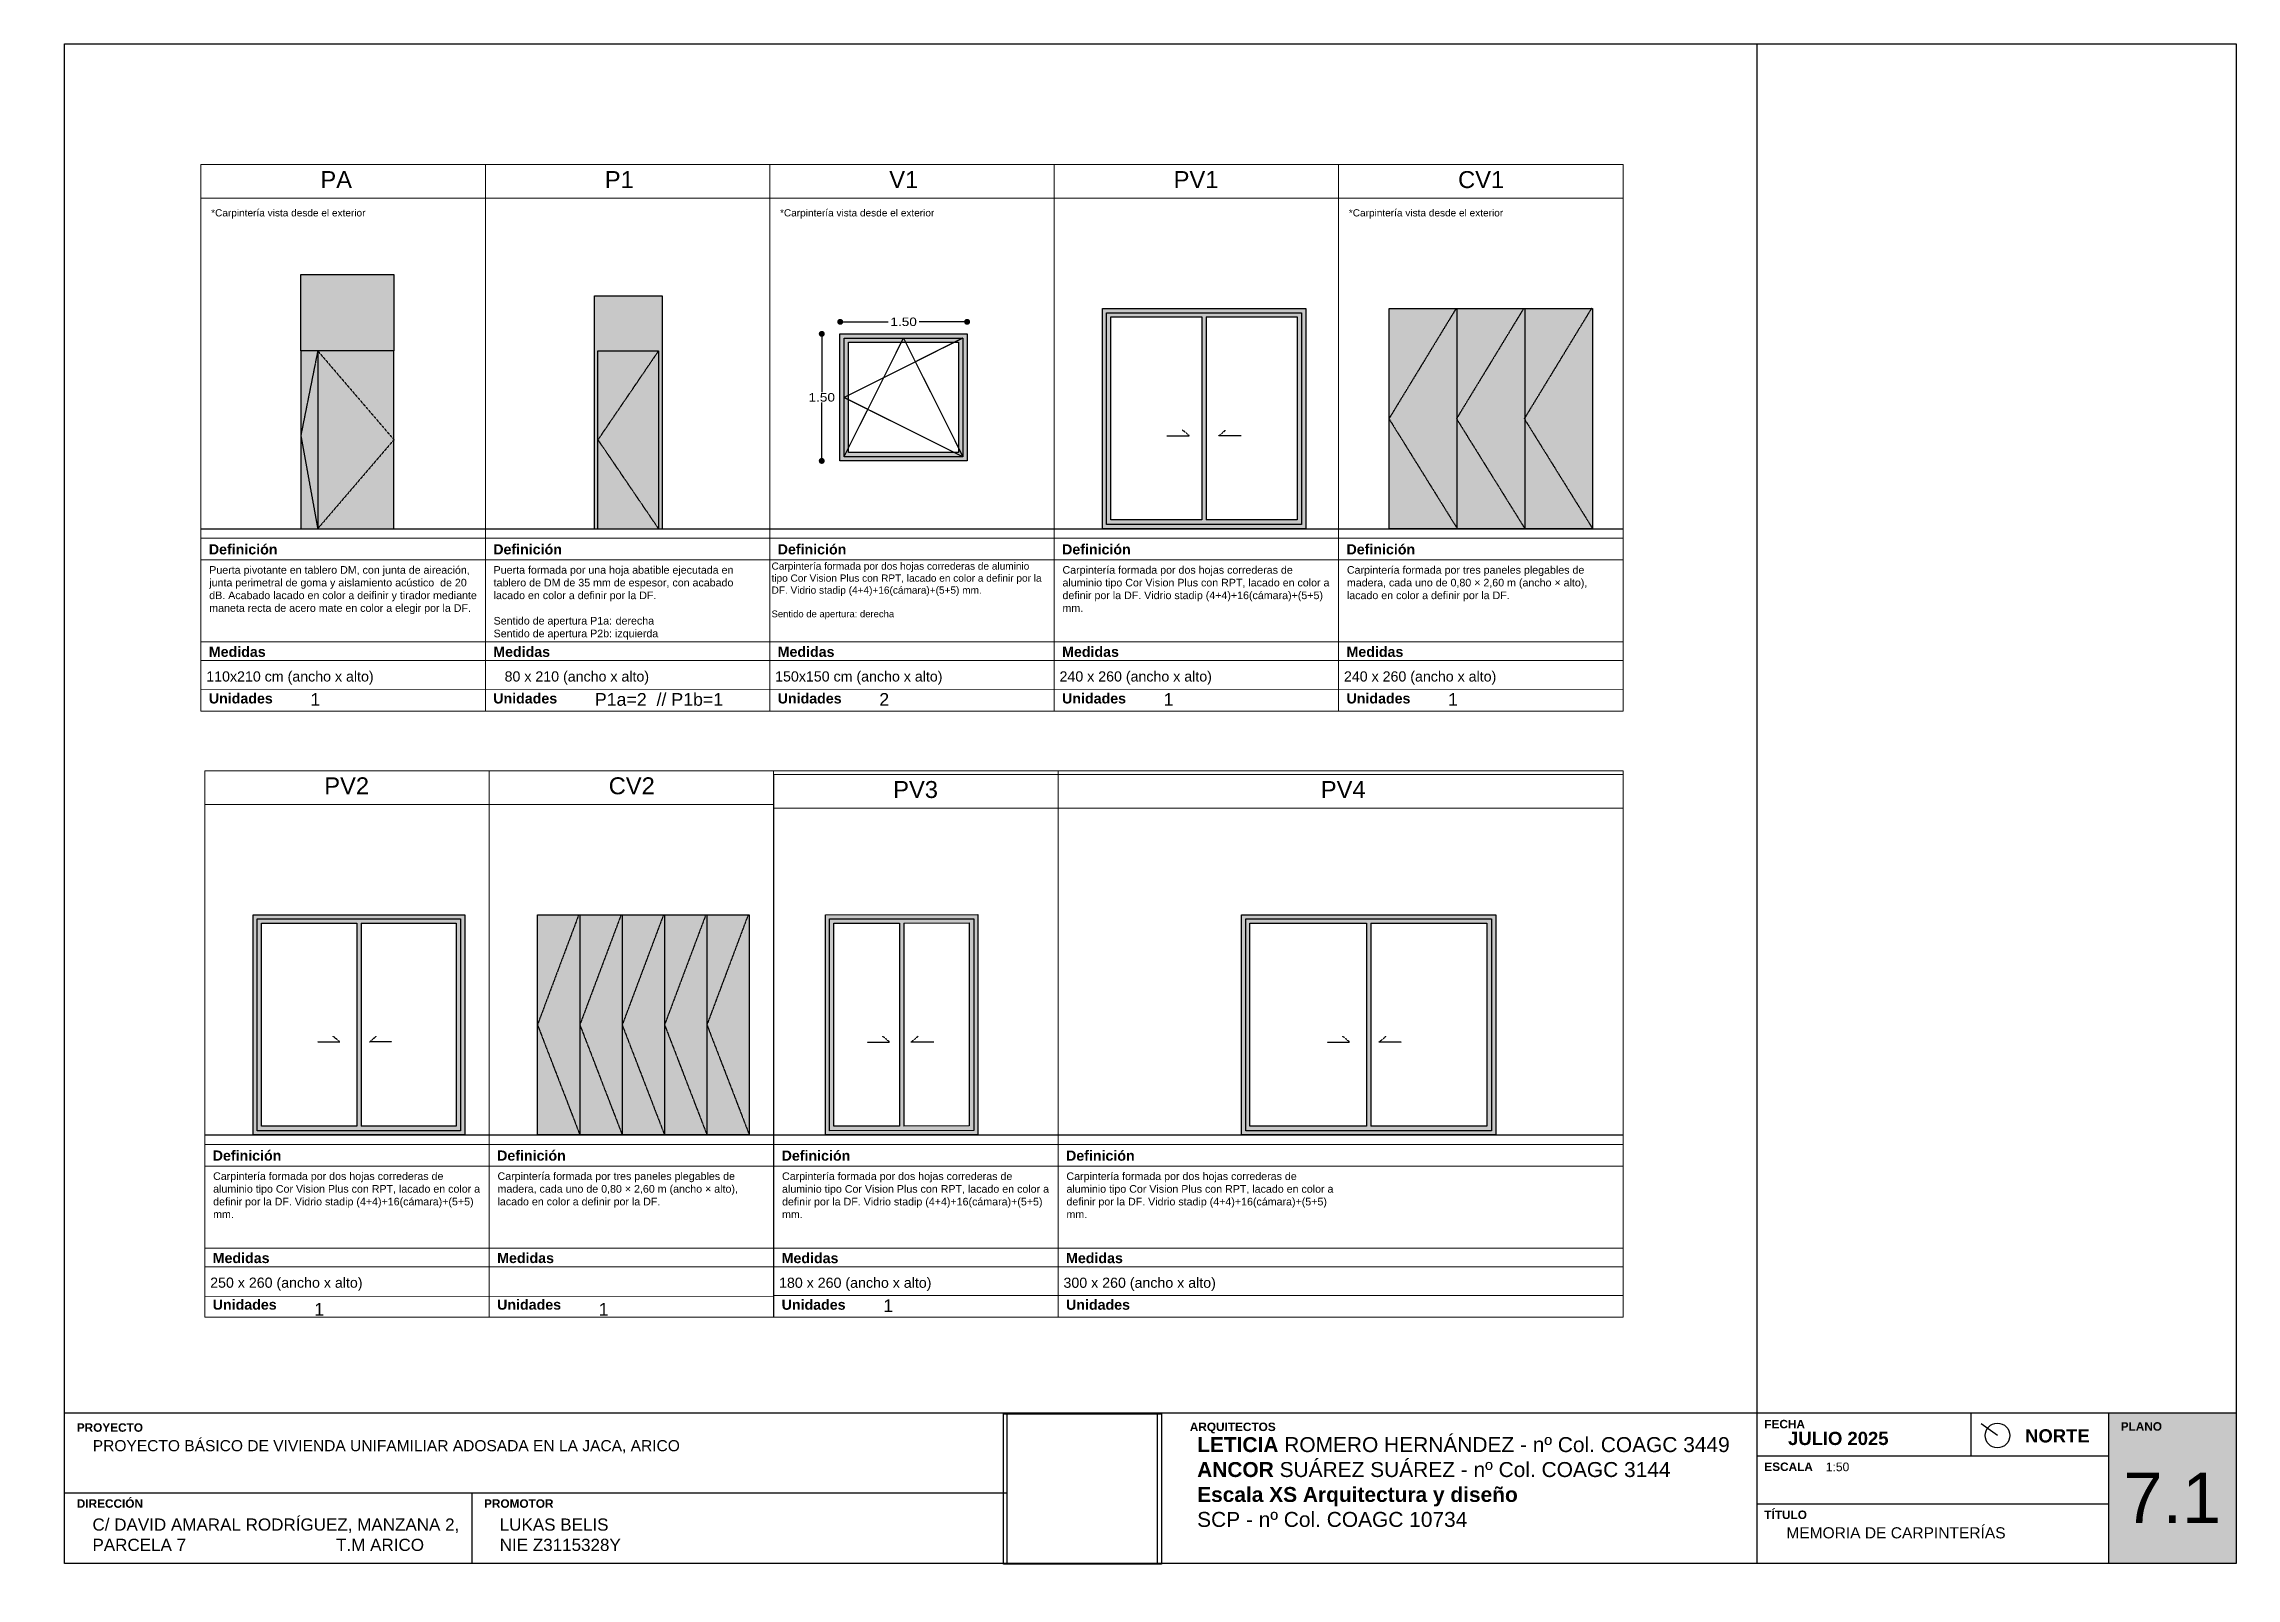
# Paper-space layout 'MC2' of a CAD drawing. Header units: metres, sheet in millimetres. Extents: x 0 to 414, y 1 to 291.
# The model-space entities are those that its viewports show. They can reach past a viewport. Long polylines and large blocks are cut down to what shows.
import ezdxf
from ezdxf.enums import TextEntityAlignment as Align

# ---------------------------------------------------------------- set-up
doc = ezdxf.new("R2010")
doc.units = ezdxf.units.M
doc.header["$XCLIPFRAME"] = 2
for name, pattern in [('CONTINUA', [0]), ('DASHED', [0.75, 0.5, -0.25]), ('DASHED2', [0.45999999999999996, 0.25, -0.21]), ('RAYITAS2', [0.1875, 0.125, -0.0625])]:
    doc.linetypes.add(name, pattern=pattern)
for name, color, linetype in [('01Cotas 0', 220, 'Continuous'), ('01Proyectado 1', 5, 'RAYITAS2'), ('01Seccionado albañilería', 7, 'Continuous'), ('01Texto 1', 220, 'Continuous'), ('01Trama solido', 254, 'Continuous'), ('01Visto', 4, 'Continuous'), ('04Presentacion', 7, 'Continuous'), ('04Ventana Presentación', 250, 'Continuous')]:
    doc.layers.add(name, color=color, linetype=linetype)
for name, color, linetype, true_color in [('04Ventanas presentación', 7, 'Continuous', 0xffffff), ('PDF2_Rellenos sólidos', 7, 'Continuous', 0xffffff), ('PDF_Rellenos sólidos', 7, 'Continuous', 0xffffff)]:
    doc.layers.add(name, color=color, linetype=linetype, true_color=true_color)
doc.styles.add('ARIAL', font='arial.ttf')
doc.styles.add('BankGothic', font='bgothl.ttf')
doc.styles.add('Estilo1', font='calibri.ttf')
doc.styles.add('FUTURA', font='', dxfattribs={"width": 1.199999999999999})
doc.styles.get("Standard").update_dxf_attribs({"font": 'arial.ttf'})
doc.styles.get('FUTURA').set_extended_font_data('Futura Bk BT')
doc.dimstyles.new('COTAS', dxfattribs={"dimtxt": 0.1, "dimasz": 0.07, "dimexe": 0.2, "dimexo": 0.2, "dimgap": 0.01, "dimtad": 0, "dimtih": 1, "dimtoh": 1, "dimzin": 0, "dimdsep": 46, "dimtxsty": 'FUTURA', "dimblk": 'DOT', "dimcen": 0.1, "dimse1": 1, "dimse2": 1, "dimazin": 0, "dimtfac": 1, "dimtmove": 2, "dimatfit": 2, "dimldrblk": 'DOT', "dimfxl": 1, "dimtolj": 1, "dimarcsym": 0})
picture_1 = doc.add_image_def('image1.png', size_in_pixel=(401, 382))

# ---------------------------------------------------------------- blocks, each defined once
blk = doc.blocks.new('_caratula hostel')
at = {"layer": '04Presentacion', "ltscale": 0.1}
h = blk.add_hatch(color=252, dxfattribs=at)
h.dxf.hatch_style = 1
h.paths.add_polyline_path([(414.1749168296822, 32.601640524066), (390.0840465432291, 32.601640524066), (390.0840465432293, 4.212580727186718), (414.1749168296822, 4.212580727186718)])
for p, q in [((182.1665553406386, 4.212580727679719), (182.1665553406386, 32.60164052435364)), ((210.5556151117204, 4.212580727392008), (210.5556151117204, 32.60164052406594)), ((323.7607147602142, 4.212580727186718), (323.7607147602142, 32.60164052406597)), ((414.1749168296822, 27.15349867860901), (414.1749168296824, 27.15349867860906)), ((323.7607147602142, 15.46721632333608), (390.0840465432293, 15.46721632333608))]:
    blk.add_line(p, q, dxfattribs=at)
at = {"layer": '04Presentacion', "linetype": 'Continuous'}
blk.add_lwpolyline([(4.202156111771159, 4.212580727186718), (4.202156111771159, 291.1723210841374), (414.1749168296822, 291.1723210841374), (414.1749168296822, 4.212580727186718)], close=True, dxfattribs=at)
at = {"layer": '04Presentacion', "ltscale": 0.1}
for points in [[(414.1749168296822, 32.601640524066), (4.202156092971791, 32.60164052406587)], [(364.0722309973929, 32.60164052406599), (364.0722309973929, 24.53986588300006)], [(390.0840465432293, 32.601640524066), (390.0840465432293, 4.212580727186718)], [(323.7607147602142, 24.53986588300006), (390.0840465432291, 24.53986588300006)], [(4.202156111771159, 17.58935318729391), (182.1665553406386, 17.58935318729391)], [(81.09053294565432, 17.58935318729391), (81.09053294565432, 4.212580727186718)]]:
    blk.add_lwpolyline(points, dxfattribs=at)
at = {"layer": '04Presentacion', "attachment_point": 1, "style": 'BankGothic'}
for s, insert, char_height, width in [('{\\fArial|b1|i0|c0|p34;\\C8;PROYECTO}', (6.498056713914427, 30.69526151757721), 1.594487527470779, 92.2528338314138), ('{\\fArial|b1|i0|c0|p34;\\C8;ARQUITECTOS}', (216.6322591028146, 30.8279542040379), 1.594487527470779, 92.2528338314138), ('{\\fArial|b1|i0|c0|p34;\\C8;FECHA}', (325.0977942040066, 31.34927578360067), 1.594487527470779, 92.2528338314138), ('{\\fArial|b1|i0|c0|p34;JULIO 2025}', (329.5790971778827, 29.08832323191613), 2.491386761673093, 155.1989321101103), ('{\\fArial|b1|i0|c0|p34;NORTE}', (374.325707584106, 29.57366095026289), 2.491386761673093, 155.1989321101103), ('{\\fArial|b1|i0|c0|p34;\\C8;PLANO}', (392.3799471453726, 30.90591970770044), 1.594487527470779, 92.2528338314138), ('{\\fArial|b0|i0|c0|p34;PROYECTO BÁSICO DE VIVIENDA UNIFAMILIAR ADOSADA EN LA JACA, ARICO}', (9.516266306721352, 27.52649924525766), 2.1, 171.1158461030153), ('{\\fArial|b1|i0|c0|p34;LETICIA\\fArial|b0|i0|c0|p34; ROMERO HERNÁNDEZ - nº Col. COAGC 3449\\fArial|b1|i0|c0|p34;\\PANCOR\\fArial|b0|i0|c0|p34; SUÁREZ SUÁREZ - nº Col. COAGC 3144\\P\\fArial|b1|i0|c0|p34;Escala XS Arquitectura y diseño\\fArial|b0|i0|c0|p34; \\PSCP - nº Col. COAGC 10734}', (218.0161293021254, 28.0919758843009), 2.825079538880173, 102.7773827197645), ('{\\fArial|b1|i0|c0|p34;\\C8;ESCALA}', (325.0977942040067, 23.29308141823382), 1.594487527470779, 92.2528338314138), ('{\\fArial|b1|i0|c0|p34;\\C8;DIRECCIÓN}', (6.49805671391446, 16.34256872224), 1.594487527470779, 92.2528338314138), ('{\\fArial|b0|i0|c0|p34;C/ DAVID AMARAL RODRÍGUEZ, MANZANA 2, PARCELA 7^I^I^I^IT.M ARICO}', (9.454740801173294, 12.72818856944692), 2.299999999999999, 72.03325064714258), ('{\\fArial|b1|i0|c0|p34;\\C8;PROMOTOR}', (83.38643355931896, 16.34256872224), 1.594487527470779, 92.2528338314138), ('{\\fArial|b0|i0|c0|p34;LUKAS BELIS\\PNIE Z3115328Y}', (86.34311763505644, 12.72818856944684), 2.299999999999999, 72.03325064714258), ('{\\fArial|b1|i0|c0|p34;\\C8;TÍTULO}', (325.0977942040067, 14.22043185856983), 1.594487527470779, 92.2528338314138)]:
    blk.add_mtext(s, dxfattribs=dict(at, insert=insert, char_height=char_height, width=width))
at = {"layer": '04Presentacion', "color": 252, "true_color": 0x939598, "style": 'ARIAL'}
blk.add_attdef('ESCALA', (336.7008910053264, 21.65806785816321), '', height=1.631071039444062, dxfattribs=at)
at = {"layer": '04Presentacion', "style": 'ARIAL'}
blk.add_attdef('LAMINA', text='', height=9.5, dxfattribs=at).set_placement((402.1294816864557, 11.87564876727992), align=Align.CENTER)
for tag, p in [('PLANTA', (329.2484716826496, 8.968635962129621)), ('PLANO', (329.2669092576834, 5.732480974009376))]:
    blk.add_attdef(tag, p, '', height=2.1, dxfattribs=at)
at = {"layer": '04Presentacion', "color": 7, "true_color": 0xffffff}
image = blk.add_image(picture_1, insert=(181.4856726645263, 4.089110263256921), size_in_units=(29.801081095159347, 28.38905979638621), dxfattribs=at)
image.set_boundary_path([(-0.5, -0.5), (400.4999999999999, 381.5)])
image.dxf.clipping = 0
blk = doc.blocks.new('_DOT')
at = {"color": 0, "linetype": 'ByBlock'}
blk.add_line((-0.5, 0), (-1, 0), dxfattribs=at)
at = {"color": 0, "linetype": 'ByBlock', "const_width": 0.5}
blk.add_lwpolyline([(-0.25, 0, 1), (0.25, 0, 1)], format="xyb", close=True, dxfattribs=at)
blk = doc.blocks.new('*D231')
at = {"layer": '01Cotas 0', "color": 0, "lineweight": -2, "transparency": 16777216}
for p, q in [((128.1620785855226, 4.038279143640571), (128.1620785855226, 3.418279143640571)), ((128.1620785855226, 2.67827914364057), (128.1620785855226, 3.298279143640571))]:
    blk.add_line(p, q, dxfattribs=at)
at = {"layer": 'DEFPOINTS', "color": 0, "transparency": 16777216}
for p in [(128.1620785855226, 4.108279143640571), (128.3774217066619, 4.108279143640571), (128.3774217066619, 2.608279143640571)]:
    blk.add_point(p, dxfattribs=at)
at = {"layer": '01Cotas 0', "color": 0, "lineweight": -2, "transparency": 16777216, "xscale": 0.07, "yscale": 0.07, "zscale": 0.07}
for p, rotation in [((128.1620785855226, 4.108279143640571), 90), ((128.1620785855226, 2.608279143640571), 270)]:
    blk.add_blockref('_DOT', p, dxfattribs=dict(at, rotation=rotation))
at = {"layer": '01Cotas 0', "color": 0, "transparency": 16777216, "insert": (128.1620785855225, 3.358279143640534), "char_height": 0.1, "attachment_point": 5, "style": 'FUTURA'}
blk.add_mtext('\\A1;1.50', dxfattribs=at)
blk = doc.blocks.new('*D232')
at = {"layer": '01Cotas 0', "color": 0, "lineweight": -2, "transparency": 16777216}
for p, q in [((128.4499474628642, 4.25010139856935), (128.9472560133344, 4.25010139856935)), ((129.8074217066618, 4.25010139856935), (129.3101131561916, 4.25010139856935))]:
    blk.add_line(p, q, dxfattribs=at)
at = {"layer": 'DEFPOINTS', "color": 0, "transparency": 16777216}
for p in [(129.8774217066618, 4.25010139856935), (128.3799474628642, 4.043862412705019), (129.8774217066618, 4.048172563997152)]:
    blk.add_point(p, dxfattribs=at)
at = {"layer": '01Cotas 0', "color": 0, "lineweight": -2, "transparency": 16777216, "xscale": 0.07, "yscale": 0.07, "zscale": 0.07, "rotation": 180}
blk.add_blockref('_DOT', (128.3799474628642, 4.25010139856935), dxfattribs=at)
at = {"layer": '01Cotas 0', "color": 0, "lineweight": -2, "transparency": 16777216, "xscale": 0.07, "yscale": 0.07, "zscale": 0.07}
blk.add_blockref('_DOT', (129.8774217066618, 4.25010139856935), dxfattribs=at)
at = {"layer": '01Cotas 0', "color": 0, "transparency": 16777216, "insert": (129.128684584763, 4.25010139856935), "char_height": 0.1, "attachment_point": 5, "style": 'FUTURA'}
blk.add_mtext('\\A1;1.50', dxfattribs=at)

msp = doc.modelspace()

# ---------------------------------------------------------------- hatches: boundary and pattern name
at = {"layer": '01Trama solido', "true_color": 0xc7c8ca, "transparency": 33554534}
h = msp.add_hatch(color=9, dxfattribs=at)
h.dxf.hatch_style = 1
h.paths.add_polyline_path([(123.1128695361622, 1.808279143640602), (123.1128695361621, 4.808279143640623), (122.0128695361623, 4.808279143640616), (122.0128695361621, 1.808279143640588)])
h = msp.add_hatch(color=9, dxfattribs=at)
h.dxf.hatch_style = 1
h.paths.add_polyline_path([(125.4796203039395, 1.807914560307262), (125.4797671154576, 4.557367685307129), (126.2798405212165, 4.556273935307194), (126.2796937096986, 1.80682081030732)])
at = {"layer": '01Trama solido', "transparency": 33554559}
h = msp.add_hatch(color=256, dxfattribs=at)
h.dxf.hatch_style = 1
h.paths.add_polyline_path([(133.8747376565659, 4.408279143639703), (131.4747376565659, 4.408279143639703), (131.4747376565659, 1.808279143640605), (133.8747376565658, 1.808279143640605)])
h.paths.add_polyline_path([(131.5747376565658, 1.913397265329876), (131.5747376565658, 4.308279143639709), (133.7747376565658, 4.308279143639709), (133.7747376565658, 1.913397265329876)], flags=16)
at = {"layer": '01Trama solido', "true_color": 0xc7c8ca, "transparency": 33554534}
h = msp.add_hatch(color=9, dxfattribs=at)
h.dxf.hatch_style = 1
h.paths.add_polyline_path([(137.2597926380564, 1.808279143640663), (137.2597926380563, 4.408279143639735), (134.8597926380565, 4.4082791436397), (134.8597926380564, 1.80827914364062)])
at = {"layer": '01Trama solido', "transparency": 33554559}
h = msp.add_hatch(color=256, dxfattribs=at)
h.dxf.hatch_style = 1
h.paths.add_polyline_path([(140.6888783957132, 4.40827914363976), (138.1888783957132, 4.40827914363976), (138.1888783957132, 1.808279143640662), (140.6888783957131, 1.808279143640662)])
h.paths.add_polyline_path([(138.2888783957131, 1.913397265329933), (138.2888783957131, 4.308279143639766), (140.5888783957131, 4.308279143639766), (140.5888783957131, 1.913397265329933)], flags=16)
at = {"layer": '01Trama solido', "true_color": 0xc7c8ca, "transparency": 33554534}
h = msp.add_hatch(color=9, dxfattribs=at)
h.dxf.hatch_style = 1
h.paths.add_polyline_path([(144.0459487652868, 4.408279143639783), (141.5459487652868, 4.408279143639783), (141.5459487652868, 1.808279143640675), (144.0459487652868, 1.808279143640675)])
at = {"layer": '01Trama solido', "linetype": 'DASHED2', "transparency": 33554559}
h = msp.add_hatch(color=256, dxfattribs=at)
h.dxf.hatch_style = 1
h.paths.add_polyline_path([(132.6997376565658, 4.308279143639713), (132.6497376565658, 4.308279143639713), (132.6497376565658, 1.913399416993797), (132.6997376565658, 1.913399416993797)])
h = msp.add_hatch(color=256, dxfattribs=at)
h.dxf.hatch_style = 1
h.paths.add_polyline_path([(139.4638783957131, 4.30827914363977), (139.4138783957132, 4.30827914363977), (139.4138783957132, 1.913399416993854), (139.4638783957131, 1.913399416993854)])
at = {"layer": '01Trama solido', "transparency": 33554559}
h = msp.add_hatch(color=256, dxfattribs=at)
h.dxf.hatch_style = 1
h.paths.add_polyline_path([(129.8774217066618, 4.108279143640566), (128.3774217066618, 4.10827914364057), (128.3774217066619, 2.60827914364057), (129.8774217066618, 2.608279143640566)])
h.paths.add_polyline_path([(128.4774217066618, 2.708279143640571), (128.4774217066618, 4.008279143640568), (129.7774217066617, 4.008279143640568), (129.7774217066618, 2.708279143640567)], flags=16)
h = msp.add_hatch(color=256, dxfattribs=at)
h.dxf.hatch_style = 1
h.paths.add_polyline_path([(129.9586991730086, -2.169244772283189), (128.1586991730086, -2.171744772282749), (128.1586991730086, -4.771744772281847), (129.9586991730085, -4.769244772282288)])
h.paths.add_polyline_path([(128.2586991730086, -4.666626650592576), (128.2586991730086, -2.271744772282743), (129.8560010346195, -2.269303833128266), (129.8560010346195, -4.664185711438098)], flags=16)
at = {"layer": '01Trama solido', "linetype": 'DASHED2', "transparency": 33554559}
h = msp.add_hatch(color=256, dxfattribs=at)
h.dxf.hatch_style = 1
h.paths.add_polyline_path([(129.0836991730086, -2.270504487390553), (129.0336991730086, -2.270504487390553), (129.0336991730086, -4.666744772282743), (129.0836991730086, -4.666744772282743)])
at = {"layer": '01Trama solido', "transparency": 33554559}
h = msp.add_hatch(color=256, dxfattribs=at)
h.dxf.hatch_style = 1
h.paths.add_polyline_path([(136.0701070664363, -2.171744772282749), (133.0701070664363, -2.171744772282749), (133.0701070664363, -4.771744772281847), (136.0701070664363, -4.771744772281847)])
h.paths.add_polyline_path([(133.1701070664363, -4.666626650592576), (133.1701070664363, -2.271744772282743), (135.9701070664363, -2.271744772282743), (135.9701070664363, -4.666626650592576)], flags=16)
at = {"layer": '01Trama solido', "linetype": 'DASHED2', "transparency": 33554559}
h = msp.add_hatch(color=256, dxfattribs=at)
h.dxf.hatch_style = 1
h.paths.add_polyline_path([(134.5951070664363, -2.271744772282739), (134.5451070664363, -2.271744772282739), (134.5451070664363, -4.666624498928655), (134.5951070664363, -4.666624498928655)])

# ---------------------------------------------------------------- linework, layer by layer
at = {"layer": '01Proyectado 1', "linetype": 'DASHED', "ltscale": 0.3}
for points in [[(135.6509232549579, 4.410077504260519), (134.8568416886994, 3.106453913599791), (135.6627435874134, 1.810104373680948)], [(136.4479723056009, 4.410077504260519), (135.6538907393423, 3.106453913599791), (136.4597926380564, 1.810104373680948)], [(137.2479723056008, 4.410077504260519), (136.4538907393423, 3.106453913599791), (137.2597926380564, 1.810104373680948)], [(142.0341284328313, 4.410077504260626), (141.5459487652868, 3.108279143640231), (142.0459487652868, 1.810104373681054)], [(142.5341284328313, 4.410077504260626), (142.0459487652869, 3.108279143640231), (142.5459487652868, 1.810104373681054)], [(143.0341284328313, 4.408252274220238), (142.5459487652869, 3.106453913599843), (143.0459487652868, 1.808279143640667)], [(143.5341284328313, 4.410077504260626), (143.0459487652869, 3.108279143640231), (143.5459487652868, 1.810104373681054)], [(144.0341284328312, 4.410077504260624), (143.5459487652868, 3.108279143640229), (144.0459487652868, 1.810104373681053)], [(129.8274217066618, 4.058279143640569), (128.4274217066618, 3.35827914364057), (129.8274217066618, 2.658279143640567)], [(128.4274217066618, 2.658279143640567), (129.1274217066618, 4.058279143640569), (129.8274217066618, 2.658279143640567)]]:
    msp.add_lwpolyline(points, dxfattribs=at)
at = {"layer": '01Proyectado 1'}
for points in [[(122.2128695361623, 3.908279143640617), (122.0128695361622, 2.908279143640596), (122.2128695361623, 1.808279143640616)], [(122.2128695361623, 3.908279143640617), (123.1128695361622, 2.85827914364062), (122.2128695361623, 1.808279143640545)], [(126.2347671154575, 3.907549971674326), (125.5197671154576, 2.857914560307269), (126.2347671154575, 1.80682081030732)], [(132.2352044775576, 2.905779143640449), (132.499714077158, 2.905779143640449), (132.4196667587692, 2.973210814280568)], [(133.1142708355741, 2.905779143640449), (132.8497612359738, 2.905779143640449), (132.9298085543626, 2.973210814280568)], [(138.9493452167049, 2.905779143640506), (139.2138548163053, 2.905779143640506), (139.1338074979164, 2.973210814280625)], [(139.8284115747214, 2.905779143640506), (139.563901975121, 2.905779143640506), (139.6439492935098, 2.973210814280625)], [(128.6510076713401, -3.674244772282004), (128.9155172709405, -3.674244772282004), (128.8354699525517, -3.606813101641886)], [(129.4365520366284, -3.674244772282004), (129.172042437028, -3.674244772282004), (129.2520897554168, -3.606813101641886)], [(134.080573887428, -3.674244772282003), (134.3450834870284, -3.674244772282003), (134.2650361686396, -3.606813101641884)], [(134.9596402454446, -3.674244772282003), (134.6951306458442, -3.674244772282003), (134.775177964233, -3.606813101641884)]]:
    msp.add_lwpolyline(points, dxfattribs=at)
at = {"layer": '01Seccionado albañilería'}
for p, q in [((120.8343343513754, 1.808279143640517), (144.3338269383912, 1.808279143640675)), ((120.8343343513754, -4.771744772281856), (144.3338269383912, -4.771744772281857))]:
    msp.add_line(p, q, dxfattribs=at)
at = {"layer": '01Visto', "lineweight": 5}
for p, q in [((120.8343343513754, 6.105886306249898), (144.3338269383912, 6.105886306249898)), ((120.8343343513754, -0.3441044152886423), (120.8343343513752, 6.105886306249898)), ((124.191404720949, -0.3441044152895518), (124.191404720949, 6.105886306248988)), ((127.5484750905227, -0.3441044152895518), (127.5484750905227, 6.105886306248988)), ((130.9055454600965, -6.924128331211035), (130.9055454600965, 6.105886306249897)), ((134.2626158296702, -0.344104415289495), (134.2626158296702, 6.105886306248988)), ((137.6196861992439, -6.924128331211044), (137.6196861992439, 6.105886306249898)), ((140.9767565688175, -6.924128331210134), (140.9767565688175, 6.105886306250808)), ((144.3338269383912, -6.924128331209224), (144.3338269383912, 6.105886306251718)), ((120.8343343513754, 5.708279143640551), (144.3338269383912, 5.708279143640631)), ((120.8343343513754, 1.694614139818169), (144.3338269383912, 1.694614139818168)), ((120.8343343513753, 1.438728415620927), (144.3338269383912, 1.438728415621007)), ((120.8343343513754, 0.4720119370797545), (144.3338269383912, 0.4720119370797544)), ((120.8343343513754, 0.2520226217523724), (144.3338269383912, 0.2520226217523724)), ((120.8343343513754, -0.0882186910915142), (144.3338269383912, -0.0984575235676278)), ((120.8343343513754, -0.3441044152886423), (137.619686199244, -0.3441044152886423)), ((120.8343343513754, -0.3441044152886423), (137.6196861992439, -0.3441044152886423)), ((120.8343343513754, -0.3441044152886423), (144.3338269383912, -0.3441044152888453)), ((120.8343343513754, -0.9146719213876583), (144.3338269383912, -0.9146719213877803)), ((120.8343343513754, -4.885409776104133), (144.3338269383912, -4.885409776104133)), ((120.8343343513754, -5.141295500301363), (144.3338269383912, -5.141295500301363)), ((120.8343343513754, -6.108011978842561), (144.3338269383912, -6.108011978842561)), ((120.8343343513754, -6.328001294169901), (144.3338269383912, -6.328001294170094)), ((120.8343343513754, -6.668242607013844), (144.3338269383912, -6.668242607013844)), ((120.8343343513754, -6.924128331211019), (144.3338269383912, -6.924128331211055))]:
    msp.add_line(p, q, dxfattribs=at)
at = {"layer": '01Visto'}
for p, q in [((135.6597926380564, 4.408279143639669), (135.6597926380564, 1.808279143640586)), ((136.4597926380564, 4.408279143639669), (136.4597926380564, 1.808279143640586)), ((137.2597926380564, 4.408279143639703), (137.2597926380564, 1.808279143640626))]:
    msp.add_line(p, q, dxfattribs=at)
for points in [[(122.0128695361622, 3.908279143640617), (122.0128695361622, 4.808279143640616), (123.1128695361622, 4.808279143640616), (123.1128695361622, 3.908279143640617)], [(125.4797671154575, 1.808279143640573), (125.4797671154575, 4.55682081030716), (126.2797671154575, 4.55682081030716), (126.2797671154575, 1.80682081030732)], [(142.0459487652868, 4.408279143639783), (142.0459487652868, 1.808279143640675)], [(142.5459487652868, 4.408279143639783), (142.5459487652868, 1.808279143640675)], [(143.0459487652868, 4.408279143639783), (143.0459487652868, 1.808279143640675)], [(143.5459487652868, 4.408279143639783), (143.5459487652868, 1.808279143640675)], [(132.6497376565658, 1.913279143639709), (131.5747376565658, 1.913279143639709), (131.5747376565658, 4.308279143639713), (132.6497376565658, 4.308279143639713)], [(132.6497376565658, 4.308279143639713), (132.6497376565658, 1.913279143639709)], [(132.6997376565658, 4.308279143639713), (133.7747376565658, 4.308279143639713), (133.7747376565658, 1.913279143639709), (132.6997376565658, 1.913279143639709)], [(132.6997376565658, 4.308279143639713), (132.6997376565658, 1.913279143639709)], [(139.4138783957132, 1.913279143639766), (138.2888783957131, 1.913279143639766), (138.2888783957131, 4.30827914363977), (139.4138783957132, 4.30827914363977)], [(139.4138783957132, 4.30827914363977), (139.4138783957132, 1.913279143639766)], [(139.4638783957131, 4.30827914363977), (140.586180257324, 4.30827914363977), (140.586180257324, 1.913279143639766), (139.4638783957131, 1.913279143639766)], [(139.4638783957131, 4.30827914363977), (139.4638783957131, 1.913279143639766)], [(122.2128695361623, 3.908279143640617), (122.0128695361622, 3.908279143640617), (122.0128695361622, 1.808279143640559)], [(123.1128695361622, 1.808279143640616), (123.1128695361622, 3.908279143640617), (122.2128695361623, 3.908279143640617), (122.2128695361623, 1.808279143640616)], [(125.5197671154576, 1.808279143640573), (125.5197671154576, 3.907549976973962), (126.2347671154575, 3.907549971674326), (126.2347671154575, 1.80682081030732)], [(129.0336991730086, -4.666744772282743), (128.2586991730086, -4.666744772282743), (128.2586991730086, -2.271744772282739), (129.0336991730086, -2.271744772282739)], [(129.0336991730086, -2.271744772282739), (129.0336991730086, -4.666744772282743)], [(129.0836991730086, -2.271744772282739), (129.8560010346195, -2.26924477228318), (129.8560010346195, -4.664244772283185), (129.0836991730086, -4.666744772282743)], [(129.0836991730086, -2.271744772282739), (129.0836991730086, -4.666744772282743)], [(134.5451070664363, -4.666744772282743), (133.1701070664363, -4.666744772282743), (133.1701070664363, -2.271744772282739), (134.5451070664363, -2.271744772282739)], [(134.5451070664363, -2.271744772282739), (134.5451070664363, -4.666744772282743)], [(134.5951070664363, -2.271744772282739), (135.9674089280472, -2.271744772282739), (135.9674089280472, -4.666744772282743), (134.5951070664363, -4.666744772282743)], [(134.5951070664363, -2.271744772282739), (134.5951070664363, -4.666744772282743)]]:
    msp.add_lwpolyline(points, dxfattribs=at)
for points in [[(131.4747376565659, 4.408279143639703), (133.8747376565659, 4.408279143639703), (133.8747376565658, 1.808279143640596), (131.4747376565659, 1.808279143640596)], [(134.8597926380564, 4.408279143639669), (137.2597926380564, 4.408279143639669), (137.2597926380564, 1.808279143640571), (134.8597926380564, 1.808279143640571)], [(138.1888783957132, 4.40827914363976), (140.6888783957132, 4.40827914363976), (140.6888783957131, 1.808279143640653), (138.1888783957132, 1.808279143640653)], [(141.5459487652868, 4.408279143639783), (144.0459487652868, 4.408279143639783), (144.0459487652868, 1.808279143640675), (141.5459487652868, 1.808279143640675)], [(131.5247376565658, 4.358279143639706), (133.8247376565659, 4.358279143639706), (133.8247376565659, 1.858279143640602), (131.5247376565658, 1.858279143640602)], [(138.2388783957131, 4.358279143639763), (140.6388783957131, 4.358279143639763), (140.6388783957131, 1.858279143640659), (138.2388783957131, 1.858279143640659)], [(128.3774217066618, 4.10827914364057), (129.8774217066618, 4.10827914364057), (129.8774217066618, 2.60827914364057), (128.3774217066618, 2.60827914364057)], [(128.4274217066618, 4.058279143640569), (129.8274217066618, 4.058279143640569), (129.8274217066618, 2.658279143640567), (128.4274217066618, 2.658279143640567)], [(128.4774217066618, 4.008279143640568), (129.7774217066618, 4.008279143640568), (129.7774217066618, 2.708279143640567), (128.4774217066618, 2.708279143640567)], [(128.1586991730086, -2.171744772282749), (129.9586991730086, -2.169244772283189), (129.9586991730085, -4.769244772282297), (128.1586991730086, -4.771744772281856)], [(128.2086991730085, -2.221744772282746), (129.9086991730086, -2.219244772283186), (129.9086991730086, -4.719244772282291), (128.2086991730085, -4.72174477228185)], [(133.0701070664363, -2.171744772282749), (136.0701070664363, -2.171744772282749), (136.0701070664363, -4.771744772281856), (133.0701070664363, -4.771744772281856)], [(133.1201070664363, -2.221744772282746), (136.0201070664363, -2.221744772282746), (136.0201070664363, -4.72174477228185), (133.1201070664363, -4.72174477228185)]]:
    msp.add_lwpolyline(points, close=True, dxfattribs=at)
at = {"layer": '01Visto', "lineweight": 5}
for points in [[(120.8343343513754, -0.5170647587793181), (144.3338269383912, -0.5170647587793181)], [(127.5484750905227, -0.5170647587793181), (127.5484750905226, -6.924128331211928)]]:
    msp.add_lwpolyline(points, dxfattribs=at)

# ---------------------------------------------------------------- texts
at = {"layer": '01Texto 1', "char_height": 0.2, "attachment_point": 1}
for s, insert in [('PA', (122.2448192667984, 6.029567427842904)), ('P1', (125.6018896363721, 6.029567427842904)), ('V1', (128.9589600059455, 6.029567427842051)), ('PV1', (132.3160303755196, 6.029567427842904)), ('CV1', (135.6731007450934, 6.029567427842904)), ('PV2', (139.0301711146669, 6.029567427844723)), ('CV2', (142.3872414842407, 6.029567427844723)), ('PV3', (128.9589600059457, -0.593383637183579)), ('PV4', (134.0063603629551, -0.5933836371835959))]:
    msp.add_mtext_dynamic_manual_height_columns(s, width=1.13560734315331, gutter_width=12.5, heights=[0], dxfattribs=dict(at, insert=insert))
at = {"layer": '01Texto 1', "color": 251, "attachment_point": 1, "style": 'Estilo1'}
for s, insert, char_height, width in [('\\pxqj;{\\fArial|b0|i0|c0|p34;\\C6;\\c16711935;*Carpintería vista desde el exterior}', (120.9553274775136, 5.579548530439934), 0.085, 3.229175353805516), ('\\pxqj;{\\fArial|b0|i0|c0|p34;\\C6;\\c16711935;*Carpintería vista desde el exterior}', (127.6694682166609, 5.579548530439934), 0.085, 3.229175353805516), ('\\pxqj;{\\fArial|b0|i0|c0|p34;\\C6;\\c16711935;*Carpintería vista desde el exterior}', (134.3836089558084, 5.579548530439934), 0.085, 3.229175353805516), ('{\\fArial|b1|i0|c0|p34;Definición}', (120.9277903125639, 1.624646589832492), 0.12, 3.61062647586732), ('{\\fArial|b1|i0|c0|p34;Definición}', (124.2848606821376, 1.624646589832492), 0.12, 3.61062647586732), ('{\\fArial|b1|i0|c0|p34;Definición}', (127.6419310517115, 1.624646589832492), 0.12, 3.61062647586732), ('{\\fArial|b1|i0|c0|p34;Definición}', (130.9990014212851, 1.624646589832492), 0.12, 3.61062647586732), ('{\\fArial|b1|i0|c0|p34;Definición}', (134.3560717908589, 1.624646589832606), 0.12, 3.61062647586732), ('{\\fArial|b1|i0|c0|p34;Definición}', (137.7131421604325, 1.624646589832606), 0.12, 3.61062647586732), ('{\\fArial|b1|i0|c0|p34;Definición}', (141.0702125300062, 1.624646589832629), 0.12, 3.61062647586732), ('{\\fArial|b0|i0|c0|p34;\\C250;\\c3355443;Puerta pivotante en tablero DM, con junta de aireación, junta perimetral de goma y aislamiento acústico  de 20 dB. Acabado lacado en color a deifinir y tirador mediante maneta recta de acero mate en color a elegir por la DF.}', (120.9324443242609, 1.366738288073866), 0.09, 3.159871071196628), ('{\\fArial|b0|i0|c0|p34;Puerta formada por una hoja abatible ejecutada en tablero de DM de 35 mm de espesor, con acabado lacado en color a definir por la DF. \\P\\P\\pxqj;Sentido de apertura P1a: ^Iderecha\\PSentido de apertura P2b: izquierda}', (124.289028075962, 1.366738288073973), 0.09, 3.015133741201646), ('{\\fArial|b0|i0|c0|p34;\\C250;\\c3355443;Carpintería formada por dos hojas correderas de aluminio tipo Cor Vision Plus con RPT, lacado en color a definir por la DF. Vidrio stadip (4+4)+16(cámara)+(5+5) mm.\\P\\P\\pxqj;\\H0.94118x;\\C251;Sentido de apertura: derecha}', (127.5692918676389, 1.409248469190061), 0.085, 3.229175353805516), ('{\\fArial|b0|i0|c0|p34;\\C250;\\c3355443;Carpintería formada por dos hojas correderas de aluminio tipo Cor Vision Plus con RPT, lacado en color a definir por la DF. Vidrio stadip (4+4)+16(cámara)+(5+5) mm.}', (131.003655432982, 1.366738288073923), 0.09, 3.159871071196628), ('{\\fArial|b0|i0|c0|p34;\\C250;\\c3355443;Carpintería formada por tres paneles plegables de madera, cada uno de 0,80 × 2,60 m (ancho × alto), lacado en color a definir por la DF. }', (134.3607258025558, 1.366738288073923), 0.09, 3.159871071196628), ('{\\fArial|b0|i0|c0|p34;\\C250;\\c3355443;Carpintería formada por dos hojas correderas de aluminio tipo Cor Vision Plus con RPT, lacado en color a definir por la DF. Vidrio stadip (4+4)+16(cámara)+(5+5) mm.}', (137.7177961721293, 1.36673828807398), 0.09, 3.159871071196628), ('{\\fArial|b0|i0|c0|p34;\\C250;\\c3355443;Carpintería formada por tres paneles plegables de madera, cada uno de 0,80 × 2,60 m (ancho × alto), lacado en color a definir por la DF. }', (141.0748665417031, 1.366738288073923), 0.09, 3.159871071196628), ('{\\fArial|b1|i0|c0|p34;Medidas}', (120.9277903125639, 0.4153505600008441), 0.12, 3.61062647586732), ('{\\fArial|b1|i0|c0|p34;Medidas}', (124.2848606821376, 0.4153505600009009), 0.12, 3.61062647586732), ('{\\fArial|b1|i0|c0|p34;Medidas}', (127.6419310517115, 0.4153505600009009), 0.12, 3.61062647586732), ('{\\fArial|b1|i0|c0|p34;Medidas}', (130.9990014212851, 0.4153505600008441), 0.12, 3.61062647586732), ('{\\fArial|b1|i0|c0|p34;Medidas}', (134.3560717908589, 0.4153505600010146), 0.12, 3.61062647586732), ('{\\fArial|b1|i0|c0|p34;Medidas}', (137.7131421604325, 0.4153505600010146), 0.12, 3.61062647586732), ('{\\fArial|b1|i0|c0|p34;Medidas}', (141.0702125300062, 0.4153505600010381), 0.12, 3.61062647586732), ('{\\fArial|b0|i0|c0|p34;110x210 cm (ancho x alto) }', (120.8974841914945, 0.1242308482056398), 0.12, 3.773104464878088), ('{\\fArial|b0|i0|c0|p34;80 x 210 (ancho x alto) }', (124.4186079863139, 0.1242308482057322), 0.12, 3.773104464878088), ('{\\fArial|b0|i0|c0|p34;150x150 cm (ancho x alto) }', (127.6116249306419, 0.124230848204844), 0.12, 3.773104464878088), ('{\\fArial|b0|i0|c0|p34;240 x 260 (ancho x alto) }', (130.9686953002157, 0.1242308482056682), 0.12, 3.773104464878088), ('{\\fArial|b0|i0|c0|p34;240 x 260 (ancho x alto) }', (134.3257656697895, 0.1242308482056682), 0.12, 3.773104464878088), ('{\\fArial|b0|i0|c0|p34;250 x 260 (ancho x alto) }', (137.682836039363, 0.124230848205725), 0.12, 3.773104464878088), ('{\\fArial|b1|i0|c0|p34;Unidades}', (120.9277903125639, -0.1349206884345211), 0.12, 3.61062647586732), ('{\\fArial|b0|i0|c0|p34;1}', (122.1270016351791, -0.1322139891429277), 0.1499999999999999, 3.773104464878088), ('{\\fArial|b1|i0|c0|p34;Unidades}', (124.2848606821376, -0.1349206884345211), 0.12, 3.61062647586732), ('{\\fArial|b0|i0|c0|p34;P1a=2  // P1b=1}', (125.4840720047527, -0.1322139891429277), 0.1499999999999999, 3.773104464878088), ('{\\fArial|b1|i0|c0|p34;Unidades}', (127.6419310517115, -0.1349206884345211), 0.12, 3.61062647586732), ('{\\fArial|b0|i0|c0|p34;2}', (128.8411423743273, -0.1322139891455993), 0.1499999999999999, 3.773104464878088), ('{\\fArial|b1|i0|c0|p34;Unidades}', (130.9990014212851, -0.1349206884345211), 0.12, 3.61062647586732), ('{\\fArial|b0|i0|c0|p34;1}', (132.1982127439004, -0.1322139891428709), 0.1499999999999999, 3.773104464878088), ('{\\fArial|b1|i0|c0|p34;Unidades}', (134.3560717908589, -0.1349206884344074), 0.12, 3.61062647586732), ('{\\fArial|b0|i0|c0|p34;1}', (135.5552831134741, -0.1322139891428709), 0.1499999999999999, 3.773104464878088), ('{\\fArial|b1|i0|c0|p34;Unidades}', (137.7131421604325, -0.1349206884344074), 0.12, 3.61062647586732), ('{\\fArial|b0|i0|c0|p34;1}', (138.9123534830476, -0.1751411382486392), 0.1499999999999999, 3.773104464878088), ('{\\fArial|b1|i0|c0|p34;Unidades}', (141.0702125300062, -0.1349206884343839), 0.12, 3.61062647586732), ('{\\fArial|b0|i0|c0|p34;1}', (142.2694238526212, -0.1751411382488142), 0.1499999999999999, 3.773104464878088), ('{\\fArial|b1|i0|c0|p34;Definición}', (127.6419310517113, -4.955377326089809), 0.12, 3.61062647586732), ('{\\fArial|b1|i0|c0|p34;Definición}', (130.9990014212851, -4.955377326089809), 0.12, 3.61062647586732), ('{\\fArial|b0|i0|c0|p34;\\C250;\\c3355443;Carpintería formada por dos hojas correderas de aluminio tipo Cor Vision Plus con RPT, lacado en color a definir por la DF. Vidrio stadip (4+4)+16(cámara)+(5+5) mm.}', (127.6465850634082, -5.213285627848378), 0.09, 3.159871071196628), ('{\\fArial|b0|i0|c0|p34;\\C250;\\c3355443;Carpintería formada por dos hojas correderas de aluminio tipo Cor Vision Plus con RPT, lacado en color a definir por la DF. Vidrio stadip (4+4)+16(cámara)+(5+5) mm.}', (131.003655432982, -5.213285627848378), 0.09, 3.159871071196628), ('{\\fArial|b1|i0|c0|p34;Medidas}', (127.6419310517113, -6.164673355921458), 0.12, 3.61062647586732), ('{\\fArial|b1|i0|c0|p34;Medidas}', (130.9990014212851, -6.164673355921458), 0.12, 3.61062647586732), ('{\\fArial|b0|i0|c0|p34;180 x 260 (ancho x alto) }', (127.6116249306419, -6.455793067716633), 0.12, 3.773104464878088), ('{\\fArial|b0|i0|c0|p34;300 x 260 (ancho x alto) }', (130.9686953002157, -6.455793067716633), 0.12, 3.773104464878088), ('{\\fArial|b1|i0|c0|p34;Unidades}', (127.6419310517113, -6.714944604356823), 0.12, 3.61062647586732), ('{\\fArial|b0|i0|c0|p34;1}', (128.8411423743265, -6.712237905065173), 0.1499999999999999, 3.773104464878088), ('{\\fArial|b1|i0|c0|p34;Unidades}', (130.9990014212851, -6.714944604356823), 0.12, 3.61062647586732)]:
    msp.add_mtext(s, dxfattribs=dict(at, insert=insert, char_height=char_height, width=width))

# ---------------------------------------------------------------- dimensions: what is measured, and where the dimension line sits
at = {"layer": '01Cotas 0'}
dim = msp.add_linear_dim(base=(128.1620785855226, 4.108279143640571), p1=(128.3774217066618, 2.60827914364057), p2=(128.3774217066618, 4.10827914364057), angle=90, text='1.50', dimstyle='COTAS', dxfattribs=at)
dim.commit()
dim.dimension.update_dxf_attribs({"geometry": '*D231', "text_midpoint": (128.1620785855225, 3.358279143640534)})
dim = msp.add_linear_dim(base=(129.8774217066618, 4.25010139856935), p1=(128.3799474628642, 4.043862412705019), p2=(129.8774217066618, 4.048172563997152), text='1.50', dimstyle='COTAS', dxfattribs=at)
dim.commit()
dim.dimension.update_dxf_attribs({"geometry": '*D232', "text_midpoint": (129.128684584763, 4.25010139856935)})

psp = doc.layouts.new('MC2')

# ---------------------------------------------------------------- hatches: boundary and pattern name
at = {"layer": 'PDF2_Rellenos sólidos', "transparency": 33554559}
h = psp.add_hatch(color=256, dxfattribs=at)
h.paths.add_polyline_path([(0.2777777777777778, 1.902777777777777), (16.20833333333333, 1.902777777777777)], flags=0)
h.paths.add_polyline_path([(16.20833333333333, 1.902777777777777), (16.20833333333333, 11.41666666666666)], flags=0)
h.paths.add_polyline_path([(16.20833333333333, 11.41666666666666), (0.2777777777777778, 11.41666666666666)], flags=0)
h.paths.add_polyline_path([(0.2777777777777778, 11.41666666666666), (0.2777777777777778, 1.902777777777777)], flags=0)
h = psp.add_hatch(color=256, dxfattribs=at)
h.paths.add_polyline_path([(0.2777777777777778, 1.458333333333333), (16.20833333333333, 1.458333333333333)], flags=0)
h.paths.add_polyline_path([(16.20833333333333, 1.458333333333333), (16.20833333333333, 1.73611111111111)], flags=0)
h.paths.add_polyline_path([(16.20833333333333, 1.73611111111111), (0.2777777777777778, 1.73611111111111)], flags=0)
h.paths.add_polyline_path([(0.2777777777777778, 1.73611111111111), (0.2777777777777778, 1.458333333333333)], flags=0)
at = {"layer": 'PDF_Rellenos sólidos', "linetype": 'CONTINUA', "transparency": 33554559}
h = psp.add_hatch(color=256, dxfattribs=at)
h.paths.add_polyline_path([(0.4305555555555556, 2.069444444444444), (11.18055555555555, 2.069444444444444)], flags=0)
h.paths.add_polyline_path([(11.18055555555555, 2.069444444444444), (11.18055555555555, 16.04166666666666)], flags=0)
h.paths.add_polyline_path([(11.18055555555555, 16.04166666666666), (0.4305555555555556, 16.04166666666666)], flags=0)
h.paths.add_polyline_path([(0.4305555555555556, 16.04166666666666), (0.4305555555555556, 2.069444444444444)], flags=0)
h = psp.add_hatch(color=256, dxfattribs=at)
h.paths.add_polyline_path([(0.4305555555555556, 1.583333333333333), (11.15277777777778, 1.583333333333333)], flags=0)
h.paths.add_polyline_path([(11.15277777777778, 1.583333333333333), (11.15277777777778, 1.86111111111111)], flags=0)
h.paths.add_polyline_path([(11.15277777777778, 1.86111111111111), (0.4305555555555556, 1.86111111111111)], flags=0)
h.paths.add_polyline_path([(0.4305555555555556, 1.86111111111111), (0.4305555555555556, 1.583333333333333)], flags=0)

# ---------------------------------------------------------------- linework, layer by layer
at = {"layer": '04Ventana Presentación'}
psp.add_line((323.7607147602142, 32.60164052406597), (323.7607147602142, 291.1723210841374), dxfattribs=at)
at = {"layer": '04Ventana Presentación', "lineweight": 30, "ltscale": 0.2}
psp.add_lwpolyline([(369.1116247915735, 28.39552284665696), (366.0399192079203, 30.57095624464922)], dxfattribs=at)
at = {"layer": '04Ventana Presentación'}
psp.add_circle((369.1116247915735, 28.39552284665696), 2.334761433964002, dxfattribs=at).dxf.unprotected_set("ltscale", 0)

# ---------------------------------------------------------------- block references
at = {"layer": '04Presentacion'}
ref = psp.add_blockref('_caratula hostel', (0, 0), dxfattribs=at)
ref.add_attrib('ESCALA', '1:50', (336.7008910053264, 21.65806785816321), dxfattribs={"color": 252, "true_color": 0x939598, "height": 1.631071039444062, "style": 'ARIAL'})
ref.add_attrib('LAMINA', '7.1', dxfattribs={"height": 9.5, "style": 'ARIAL'}).set_placement((402.1294816864557, 11.87564876727992), align=Align.CENTER)
ref.add_attrib('PLANTA', 'MEMORIA DE CARPINTERÍAS', (329.2484716826496, 8.968635962129621), dxfattribs={"height": 2.1, "style": 'ARIAL'})

# ---------------------------------------------------------------- viewports
at = {"layer": '04Ventana Presentación'}
psp.add_viewport(center=(164.1762280939264, 216.7780919917243), size=(268.4830508920695, 103.1681196104396), view_center_point=(129.2270102753096, 2.880890945480627), view_height=6.449990721538543, dxfattribs=at)
for center, size, view_center_point, view_height, status in [((84.36338167464439, 102.3088630108257), (107.3932392065844, 103.1681377186073), (140.9767565688175, 2.880890945480525), 6.449990721538743, 3), ((218.2388774089488, 102.3088630108257), (160.3577522620245, 103.1681377186074), (132.5602562129715, -3.698363352860107), 6.449995225418899, 4)]:
    psp.add_viewport(center=center, size=size, view_center_point=view_center_point, view_height=view_height, status=status, dxfattribs=at)

doc.saveas('drawing.dxf')
